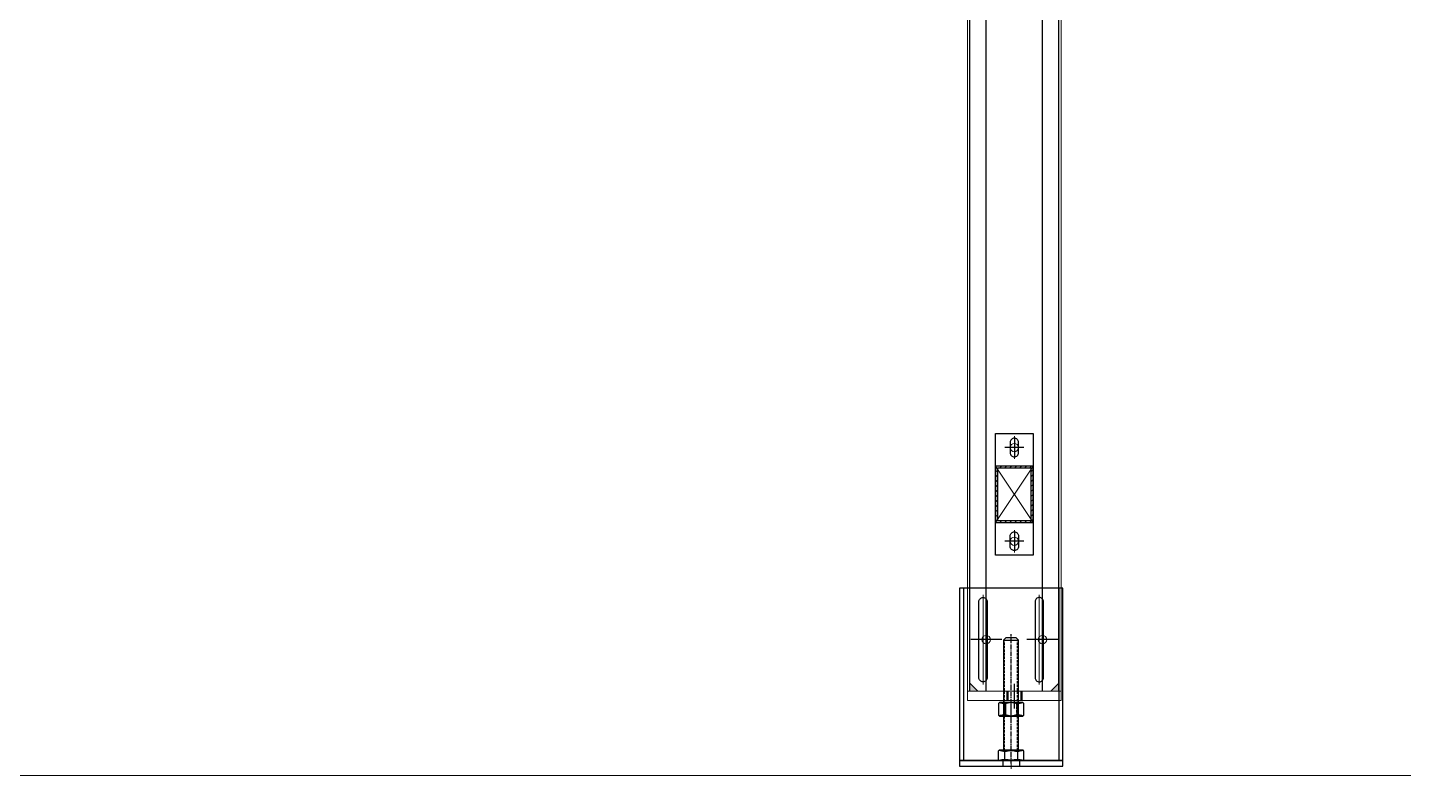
# Model space of a CAD drawing. Header units: millimetres. Extents: x 845401 to 948039, y 511594 to 550263.
# Drawn here: x 897468 to 898936, y 523200 to 523998 of the extents above; entities that cross this region are included whole.
import ezdxf

# ---------------------------------------------------------------- set-up
doc = ezdxf.new("R2010")
doc.units = ezdxf.units.MM
for name, pattern in [('ACAD_ISO02W100', [15, 12, -3]), ('CENTER', [0]), ('CENTER2', [28.575, 19.05, -3.175, 3.175, -3.175]), ('DASHED', [0.75, 0.5, -0.25]), ('HIDDEN', [0.375, 0.25, -0.125])]:
    doc.linetypes.add(name, pattern=pattern)
for name, color, linetype in [('3中心线层', 1, 'CENTER'), ('4虚线层', 6, 'DASHED'), ('5剖面线层', 2, 'Continuous'), ('虚线', 4, 'ACAD_ISO02W100')]:
    doc.layers.add(name, color=color, linetype=linetype)
for name, color, linetype, lineweight in [('A-剖-0.10mm.......SECT-L01', 255, 'Continuous', 18), ('中心线', 1, 'CENTER', 9), ('剖面线', 6, 'Continuous', 15), ('粗实线', 7, 'Continuous', 30), ('细实线', 2, 'Continuous', 18)]:
    doc.layers.add(name, color=color, linetype=linetype, lineweight=lineweight)

# ---------------------------------------------------------------- blocks, each defined once
blk = doc.blocks.new('858ZJ')
at = {"linetype": 'ByBlock', "lineweight": -2}
h = blk.add_hatch(color=2, dxfattribs=at)
h.paths.add_polyline_path([(811099.8, 413856.6), (811099.8, 413848.1), (811091.3, 413848.1)])
h.paths.add_polyline_path([(811013.3, 413848.1), (811004.8, 413848.1), (811004.8, 413856.6)])
for p, q in [((811002.3, 413838.1), (811002.3, 414695.8, 0)), ((811002.3, 414695.8, 0), (811102.3, 414695.8, 0)), ((811102.3, 413838.1), (811102.3, 414695.8, 0)), ((811002.3, 413848.1), (811102.3, 413848.1)), ((811002.3, 413838.1), (811102.3, 413838.1))]:
    blk.add_line(p, q)
for centre in [(811052.3, 414685.8, 0), (811052.3, 414670.8, 0), (811052.3, 414625.8, 0), (811052.3, 414108.1), (811052.3, 414008.1), (811022.3, 413903.1), (811082.3, 413903.1)]:
    blk.add_circle(centre, 4.5)
at = {"layer": '3中心线层'}
for p, q in [((811052.3, 414678.3, 0), (811052.3, 414693.3, 0)), ((811059.8, 414685.8, 0), (811044.8, 414685.8, 0)), ((811059.8, 414670.8, 0), (811044.8, 414670.8, 0)), ((811052.3, 414663.3, 0), (811052.3, 414678.3, 0)), ((811059.8, 414625.8, 0), (811044.8, 414625.8, 0)), ((811052.3, 414618.3, 0), (811052.3, 414633.3, 0)), ((811062.5, 414108.1), (811042.1, 414108.1)), ((811052.3, 414118.3), (811052.3, 414097.9)), ((811052.3, 414018.3), (811052.3, 413997.9)), ((811062.5, 414008.1), (811042.1, 414008.1)), ((811022.3, 413919.6), (811022.3, 413886.6)), ((811082.3, 413919.6), (811082.3, 413886.6)), ((811038.8, 413903.1), (811005.8, 413903.1)), ((811098.8, 413903.1), (811065.8, 413903.1)), ((811052.3, 413829.7), (811052.3, 413855.9))]:
    blk.add_line(p, q, dxfattribs=at)
at = {"layer": '4虚线层'}
for p, q in [((811004.8, 413848.1), (811004.8, 414695.8, 0)), ((811022.3, 413848.1), (811022.3, 414695.8, 0)), ((811082.3, 413848.1), (811082.3, 414695.8, 0)), ((811099.8, 413848.1), (811099.8, 414695.8, 0)), ((811044.3, 413848.1), (811044.3, 413838.1)), ((811045.3, 413848.1), (811045.3, 413838.1)), ((811059.3, 413848.1), (811059.3, 413838.1)), ((811060.3, 413848.1), (811060.3, 413838.1))]:
    blk.add_line(p, q, dxfattribs=at)
at = {"layer": '5剖面线层'}
for p, q in [((811013.3, 413848.1), (811004.8, 413856.6)), ((811091.3, 413848.1), (811099.8, 413856.6))]:
    blk.add_line(p, q, dxfattribs=at)
blk = doc.blocks.new('A$C2E170EB7')
at = {"layer": '中心线'}
for p, q in [((25, 186), (25, 90)), ((85, 186), (85, 90)), ((17.5, 138), (32.5, 138)), ((92.5, 138), (77.5, 138)), ((55, 12), (55, 0))]:
    blk.add_line(p, q, dxfattribs=at)
at = {"layer": '粗实线'}
for p, q in [((4, 193), (4, 9)), ((106, 193), (106, 9))]:
    blk.add_line(p, q, dxfattribs=at)
for points in [[(0, 193), (110, 193), (110, 9), (0, 9)], [(0, 9), (110, 9), (110, 3), (0, 3)]]:
    blk.add_lwpolyline(points, close=True, dxfattribs=at)
for points in [[(25, 183), (25, 183, -0.414214), (29.5, 178.5), (29.5, 97.5, -0.414214), (25, 93), (25, 93, -0.414214), (20.5, 97.5), (20.5, 178.5, -0.414214)], [(85, 183), (85, 183, 0.414214), (80.5, 178.5), (80.5, 97.5, 0.414214), (85, 93), (85, 93, 0.414214), (89.5, 97.5), (89.5, 178.5, 0.414214)]]:
    blk.add_lwpolyline(points, format="xyb", close=True, dxfattribs=at)
at = {"layer": '虚线', "ltscale": 0.5}
for p, q in [((46, 9), (46, 3)), ((64, 9), (64, 3))]:
    blk.add_line(p, q, dxfattribs=at)
blk = doc.blocks.new('ew323')
at = {"color": 2, "linetype": 'HIDDEN', "ltscale": 10}
for p, q in [((-1.5, 60.5), (-1.5, 46)), ((10.5, 60.5), (10.5, 46))]:
    blk.add_line(p, q, dxfattribs=at)
at = {"color": 2}
for p, q in [((-1.5, 47.2), (-1.5, 59.2)), ((10.5, 47.2), (10.5, 59.2))]:
    blk.add_line(p, q, dxfattribs=at)
at = {"color": 1, "linetype": 'CENTER2', "ltscale": 0.25}
blk.add_line((4.5, 63.3), (4.5, 41.9), dxfattribs=at)
at = {"color": 2}
blk.add_lwpolyline([(-8, 60.5), (17, 60.5), (18, 59.5), (18, 47), (17, 46), (-8, 46), (-9, 47), (-9, 59.5)], close=True, dxfattribs=at)
blk.add_lwpolyline([(-2.5, 46), (-2.5, 60.5), (11.5, 60.5), (11.5, 46)], dxfattribs=at)
for centre, start, end in [((-2.3, 78.3), 251.7208, 290.8675), ((11.3, 78.3), 249.1325, 288.2792), ((-2.3, 28.2), 69.1325, 108.2792), ((11.3, 28.2), 71.7208, 110.8675)]:
    blk.add_arc(centre, 19.1, start, end, dxfattribs=at)
blk = doc.blocks.new('A$C7142694E')
at = {"color": 1, "linetype": 'CENTER2', "ltscale": 0.25}
blk.add_line((13.8, 0, 0), (13.8, 137.8, 0), dxfattribs=at)
at = {"color": 2}
for p, q in [((21.8, 131.6, 0), (5.8, 131.6, 0)), ((6.8, 12.9, 0), (6.8, 4.3, 0)), ((20.7, 12.9, 0), (20.7, 4.3, 0))]:
    blk.add_line(p, q, dxfattribs=at)
at = {"color": 2, "linetype": 'HIDDEN', "ltscale": 10}
for p, q in [((6.8, 14.1, 0), (6.8, 131.6, 0)), ((20.8, 14.1, 0), (20.8, 131.6, 0))]:
    blk.add_line(p, q, dxfattribs=at)
at = {"color": 2, "elevation": 0}
for points in [[(21.8, 14.1), (5.8, 14.1), (5.8, 131.6), (8.3, 134.1), (19.3, 134.1), (21.8, 131.6)], [(26.5, 3.1), (1, 3.1), (0, 4.1), (0, 13.1), (1, 14.1), (26.5, 14.1), (27.5, 13.1), (27.5, 4.1)]]:
    blk.add_lwpolyline(points, close=True, dxfattribs=at)
at = {"color": 2}
for centre, start, end in [((6.9, 32.7, 0), 252.0147, 290.2789), ((6.9, -15.5, 0), 69.7211, 107.9853), ((20.6, 32.7, 0), 249.7211, 287.9853), ((20.6, -15.5, 0), 72.0147, 110.2789)]:
    blk.add_arc(centre, 19.9, start, end, dxfattribs=at)
at = {"rotation": 180}
blk.add_blockref('ew323', (18.3, 111.1, 0), dxfattribs=at)
blk = doc.blocks.new('A$C39C60854')
at = {"layer": '剖面线'}
h = blk.add_hatch(dxfattribs=at)
h.set_pattern_fill('ANSI31', color=256, scale=30, style=0)
h.set_pattern_definition([(45, (-776643, 668927.5), (-2.65165043, 2.65165043), [])])
h.paths.add_polyline_path([(0, 40), (0, 0), (60, 0), (60, 40)])
h.paths.add_polyline_path([(58, 38), (58, 2), (2, 2), (2, 38)], flags=16)
at = {"layer": '粗实线'}
for points in [[(0, 40), (60, 40), (60, 0), (0, 0)], [(2, 38), (58, 38), (58, 2), (2, 2)]]:
    blk.add_lwpolyline(points, close=True, dxfattribs=at)
blk = doc.blocks.new('A$C771F760B')
at = {"layer": '中心线'}
for p, q in [((32, 20), (8, 20)), ((20, 13.5), (20, 26.5)), ((108, 20), (132, 20)), ((120, 13.5), (120, 26.5))]:
    blk.add_line(p, q, dxfattribs=at)
at = {"layer": '粗实线', "color": 0}
blk.add_lwpolyline([(5, 40), (5, 0), (135, 0), (135, 40)], close=True, dxfattribs=at)
for points in [[(25.5, 24.5), (14.5, 24.5, 0.414214), (10, 20), (10, 20, 0.414214), (14.5, 15.5), (25.5, 15.5, 0.414214), (30, 20), (30, 20, 0.414214)], [(114.5, 24.5), (125.5, 24.5, -0.414214), (130, 20), (130, 20, -0.414214), (125.5, 15.5), (114.5, 15.5, -0.414214), (110, 20), (110, 20, -0.414214)]]:
    blk.add_lwpolyline(points, format="xyb", close=True, dxfattribs=at)
at = {"layer": '细实线'}
for p, q in [((40, 0), (100, 40)), ((40, 40), (100, 0))]:
    blk.add_line(p, q, dxfattribs=at)
at = {"layer": '粗实线'}
blk.add_blockref('A$C39C60854', (40, 0), dxfattribs=at)

msp = doc.modelspace()

# ---------------------------------------------------------------- linework, layer by layer
at = {"layer": 'A-剖-0.10mm.......SECT-L01', "color": 6}
msp.add_line((895654.9, 523199.9, 0), (902473.1, 523199.9, 0), dxfattribs=at)

# ---------------------------------------------------------------- block references
at = {"color": 0, "linetype": 'ByBlock', "lineweight": -2, "xscale": -1}
for name, p in [('A$C2E170EB7', (898572.4, 523206.9, 0)), ('A$C7142694E', (898531.1, 523212.8, 0))]:
    msp.add_blockref(name, p, dxfattribs=at)
at = {"layer": 'A-剖-0.10mm.......SECT-L01'}
msp.add_blockref('858ZJ', (87468.5, 109441.8), dxfattribs=at)
at = {"layer": '粗实线', "xscale": -1, "rotation": 270}
msp.add_blockref('A$C771F760B', (898500.8, 523429.9), dxfattribs=at)

doc.saveas('drawing.dxf')
